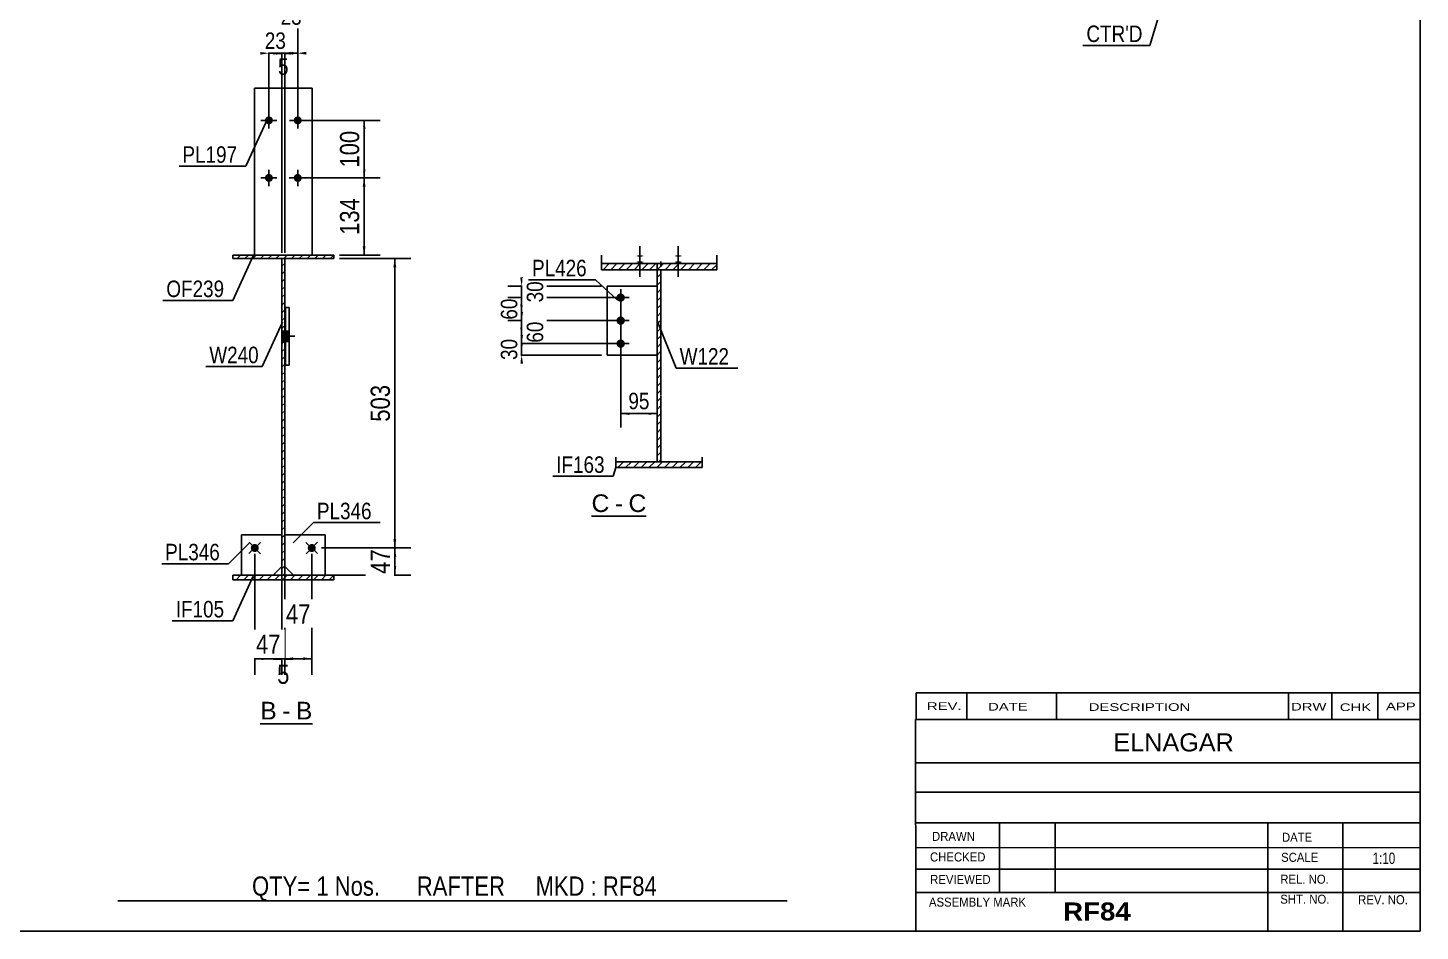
# Model space of a CAD drawing. Header units: millimetres. Extents: x -28 to 375, y -199 to 78.
# Drawn here: x 133.1 to 374.8, y -199 to -42.1 of the extents above; entities that cross this region are included whole.
import ezdxf

# ---------------------------------------------------------------- set-up
doc = ezdxf.new("R2010")
doc.units = ezdxf.units.MM
doc.linetypes.add('DXK_LINE_DOT1', pattern=[1.8814, 0.9407, -0.9407])
doc.styles.add('Arial', font='ARIAL.TTF', dxfattribs={"height": 0.2})
doc.styles.add('Arial Bold', font='ARIALBD.TTF', dxfattribs={"height": 0.2})
doc.styles.add('Arial Narrow', font='ARIALN.TTF', dxfattribs={"height": 0.2})

# ---------------------------------------------------------------- blocks, each defined once
blk = doc.blocks.new('Unknown-623588090-1210')
at = {"color": 5, "linetype": 'Continuous'}
for p, q in [((374.82, -199.02), (374.82, 77.98)), ((-25.18, -199.02), (374.82, -199.02))]:
    blk.add_line(p, q, dxfattribs=at)
blk = doc.blocks.new('Unknown-623588090-12 - 9224')
at = {"color": 7, "linetype": 'Continuous'}
blk.add_line((230.94, -126.97), (240.44, -126.97), dxfattribs=at)
at = {"color": 0, "linetype": 'Continuous'}
blk.add_wipeout([(234.02, -126.22), (234.02, -123.02), (230.94, -123.02), (230.94, -126.22)], dxfattribs=at)
blk.add_wipeout([(236.4, -126.22), (236.4, -123.02), (234.98, -123.02), (234.98, -126.22)], dxfattribs=at)
at = {"color": 96, "linetype": 'Continuous', "style": 'Arial'}
blk.add_text('C', height=3.06, dxfattribs=at).set_placement((230.94, -126.22))
at = {"color": 0, "linetype": 'Continuous'}
blk.add_wipeout([(240.44, -126.22), (240.44, -123.02), (237.36, -123.02), (237.36, -126.22)], dxfattribs=at)
at = {"color": 96, "linetype": 'Continuous', "style": 'Arial'}
for s, p in [('C', (237.36, -126.22)), ('-', (234.98, -126.22))]:
    blk.add_text(s, height=3.06, dxfattribs=at).set_placement(p)
blk = doc.blocks.new('Unknown-623588090-15 - 1229')
at = {"color": 7, "linetype": 'Continuous'}
blk.add_line((173.43, -163), (182.46, -163), dxfattribs=at)
at = {"color": 0, "linetype": 'Continuous'}
blk.add_wipeout([(176.27, -162.25), (176.27, -159.05), (173.43, -159.05), (173.43, -162.25)], dxfattribs=at)
blk.add_wipeout([(178.65, -162.25), (178.65, -159.05), (177.23, -159.05), (177.23, -162.25)], dxfattribs=at)
at = {"color": 96, "linetype": 'Continuous', "style": 'Arial'}
blk.add_text('B', height=3.06, dxfattribs=at).set_placement((173.43, -162.25))
at = {"color": 0, "linetype": 'Continuous'}
blk.add_wipeout([(182.46, -162.25), (182.46, -159.05), (179.61, -159.05), (179.61, -162.25)], dxfattribs=at)
at = {"color": 96, "linetype": 'Continuous', "style": 'Arial'}
for s, p in [('B', (179.61, -162.25)), ('-', (177.23, -162.25))]:
    blk.add_text(s, height=3.06, dxfattribs=at).set_placement(p)
blk = doc.blocks.new('Part-623588090-9238 - 9224')
at = {"linetype": 'Continuous'}
h = blk.add_hatch(dxfattribs=at)
h.set_pattern_fill('', scale=0.3, style=0, pattern_type=0)
h.set_pattern_definition([(45, (242.3361, -84.1566), (-0.67352, 0.67352), [])])
h.paths.add_polyline_path([(243, -84.16), (242.34, -84.16), (242.34, -117.51), (243, -117.51)])
at = {"color": 7, "linetype": 'DXK_LINE_DOT1'}
for p, q in [((242.34, -84.16), (242.34, -82.69)), ((243, -82.69), (243, -84.16)), ((242.34, -117.51), (242.34, -116.69)), ((243, -117.51), (243, -116.69))]:
    blk.add_line(p, q, dxfattribs=at)
at = {"color": 2, "linetype": 'Continuous'}
for p, q in [((242.34, -84.16), (243, -84.16)), ((242.34, -105.86), (242.34, -84.16)), ((243, -84.16), (243, -105.86)), ((242.34, -117.51), (242.34, -105.96)), ((243, -105.96), (243, -117.51)), ((243, -117.51), (242.34, -117.51))]:
    blk.add_line(p, q, dxfattribs=at)
blk = doc.blocks.new('Bolt-623588090-9321 - 9224')
at = {"linetype": 'Continuous'}
for points in [[(239.34, -81.87), (239.21, -81.86), (239.09, -81.86), (238.98, -81.84), (238.89, -81.83), (238.82, -81.81), (238.77, -81.79), (238.74, -81.76), (238.74, -81.74), (238.77, -81.72), (238.82, -81.7), (238.89, -81.68), (238.98, -81.66), (239.09, -81.65), (239.21, -81.64), (239.34, -81.64), (239.46, -81.64), (239.58, -81.65), (239.69, -81.66), (239.78, -81.68), (239.86, -81.7), (239.91, -81.72), (239.93, -81.74), (239.93, -81.76), (239.91, -81.79), (239.86, -81.81), (239.78, -81.83), (239.69, -81.84), (239.58, -81.86), (239.46, -81.86)], [(246, -81.87), (245.88, -81.86), (245.76, -81.86), (245.65, -81.84), (245.56, -81.83), (245.48, -81.81), (245.43, -81.79), (245.41, -81.76), (245.41, -81.74), (245.43, -81.72), (245.48, -81.7), (245.56, -81.68), (245.65, -81.66), (245.76, -81.65), (245.88, -81.64), (246, -81.64), (246.13, -81.64), (246.25, -81.65), (246.36, -81.66), (246.45, -81.68), (246.52, -81.7), (246.57, -81.72), (246.6, -81.74), (246.6, -81.76), (246.57, -81.79), (246.52, -81.81), (246.45, -81.83), (246.36, -81.84), (246.25, -81.86), (246.13, -81.86)], [(239.34, -82.91), (239.21, -82.91), (239.09, -82.9), (238.98, -82.89), (238.89, -82.88), (238.82, -82.86), (238.77, -82.83), (238.74, -82.81), (238.74, -82.79), (238.77, -82.76), (238.82, -82.74), (238.89, -82.72), (238.98, -82.71), (239.09, -82.7), (239.21, -82.69), (239.34, -82.69), (239.46, -82.69), (239.58, -82.7), (239.69, -82.71), (239.78, -82.72), (239.86, -82.74), (239.91, -82.76), (239.93, -82.79), (239.93, -82.81), (239.91, -82.83), (239.86, -82.86), (239.78, -82.88), (239.69, -82.89), (239.58, -82.9), (239.46, -82.91)], [(246, -82.91), (245.88, -82.91), (245.76, -82.9), (245.65, -82.89), (245.56, -82.88), (245.48, -82.86), (245.43, -82.83), (245.41, -82.81), (245.41, -82.79), (245.43, -82.76), (245.48, -82.74), (245.56, -82.72), (245.65, -82.71), (245.76, -82.7), (245.88, -82.69), (246, -82.69), (246.13, -82.69), (246.25, -82.7), (246.36, -82.71), (246.45, -82.72), (246.52, -82.74), (246.57, -82.76), (246.6, -82.79), (246.6, -82.81), (246.57, -82.83), (246.52, -82.86), (246.45, -82.88), (246.36, -82.89), (246.25, -82.9), (246.13, -82.91)]]:
    blk.add_hatch(color=3, dxfattribs=at).paths.add_polyline_path(points)
at = {"color": 3, "linetype": 'Continuous'}
for p, q in [((239.34, -80.04), (239.34, -84.32)), ((239.34, -81.09), (239.34, -85.37)), ((246, -80.04), (246, -84.32)), ((246, -81.09), (246, -85.37))]:
    blk.add_line(p, q, dxfattribs=at)
blk = doc.blocks.new('Part-623588090-9249 - 9224')
at = {"linetype": 'Continuous'}
h = blk.add_hatch(dxfattribs=at)
h.set_pattern_fill('', scale=0.3, style=0, pattern_type=0)
h.set_pattern_definition([(45, (232.6694, -83.0765), (-0.67352, 0.67352), [])])
h.paths.add_polyline_path([(252.67, -83.08), (232.67, -83.08), (232.67, -84.16), (252.67, -84.16)])
at = {"color": 2, "linetype": 'Continuous'}
for p, q in [((232.67, -81.61), (232.67, -83.08)), ((252.67, -81.61), (252.67, -83.08)), ((232.67, -83.08), (252.67, -83.08)), ((232.67, -84.16), (232.67, -83.08)), ((252.67, -84.16), (232.67, -84.16)), ((252.67, -83.08), (252.67, -84.16))]:
    blk.add_line(p, q, dxfattribs=at)
at = {"color": 7, "linetype": 'DXK_LINE_DOT1'}
for p, q in [((232.67, -83.08), (232.67, -84.16)), ((252.67, -83.08), (252.67, -84.16))]:
    blk.add_line(p, q, dxfattribs=at)
blk = doc.blocks.new('Part-623588090-9275 - 9224')
at = {"color": 2, "linetype": 'Continuous'}
for p, q in [((233.67, -86.98), (233.67, -98.98)), ((233.67, -86.98), (242.34, -86.98)), ((233.67, -98.98), (242.34, -98.98))]:
    blk.add_line(p, q, dxfattribs=at)
at = {"color": 7, "linetype": 'DXK_LINE_DOT1'}
blk.add_line((242.34, -86.98), (242.34, -98.98), dxfattribs=at)
blk = doc.blocks.new('Part-623588090-9298 - 9224')
at = {"linetype": 'Continuous'}
h = blk.add_hatch(dxfattribs=at)
h.set_pattern_fill('', scale=0.3, style=0, pattern_type=0)
h.set_pattern_definition([(45, (235.1694, -117.509), (-0.67352, 0.67352), [])])
h.paths.add_polyline_path([(250.17, -117.51), (235.17, -117.51), (235.17, -118.51), (250.17, -118.51)])
at = {"color": 2, "linetype": 'Continuous'}
for p, q in [((235.17, -117.51), (235.17, -116.69)), ((235.17, -117.51), (250.17, -117.51)), ((235.17, -118.51), (235.17, -117.51)), ((250.17, -117.51), (250.17, -116.69)), ((250.17, -117.51), (250.17, -118.51)), ((250.17, -118.51), (235.17, -118.51))]:
    blk.add_line(p, q, dxfattribs=at)
at = {"color": 7, "linetype": 'DXK_LINE_DOT1'}
for p, q in [((235.17, -118.51), (235.17, -117.7)), ((250.17, -118.51), (250.17, -117.7))]:
    blk.add_line(p, q, dxfattribs=at)
blk = doc.blocks.new('Bolt-623588090-9343 - 9224')
at = {"linetype": 'Continuous'}
for points in [[(236, -88.25, -1), (236, -89.71, -1)], [(236, -92.25, -1), (236, -93.71, -1)], [(236, -96.25, -1), (236, -97.71, -1)]]:
    blk.add_hatch(color=3, dxfattribs=at).paths.add_polyline_path(points)
at = {"color": 3, "linetype": 'Continuous'}
for p, q in [((234.54, -88.98), (237.47, -88.98)), ((236, -87.51), (236, -90.45)), ((236, -91.51), (236, -94.45)), ((234.54, -92.98), (237.47, -92.98)), ((236, -95.51), (236, -98.45)), ((234.54, -96.98), (237.47, -96.98))]:
    blk.add_line(p, q, dxfattribs=at)
blk = doc.blocks.new('Part-623588090-1267 - 1229')
at = {"linetype": 'Continuous'}
h = blk.add_hatch(dxfattribs=at)
h.set_pattern_fill('', scale=0.3, style=0, pattern_type=0)
h.set_pattern_definition([(45, (177.1651, -82.2032), (-0.67352, 0.67352), [])])
h.paths.add_polyline_path([(177.67, -82.2), (177.17, -82.2), (177.17, -137.2), (177.67, -137.2)])
at = {"color": 2, "linetype": 'Continuous'}
for p, q in [((177.17, -82.2), (177.67, -82.2)), ((177.17, -137.2), (177.17, -82.2)), ((177.67, -82.2), (177.67, -137.2)), ((177.67, -137.2), (177.17, -137.2))]:
    blk.add_line(p, q, dxfattribs=at)
blk = doc.blocks.new('Part-623588090-1341 - 1229')
at = {"color": 2, "linetype": 'Continuous'}
for p, q in [((170.14, -137.17), (170.14, -130.17)), ((170.14, -130.17), (177.14, -130.17)), ((177.14, -130.17), (177.14, -135.67)), ((175.64, -137.17), (170.14, -137.17)), ((177.14, -135.67), (175.64, -137.17))]:
    blk.add_line(p, q, dxfattribs=at)
at = {"color": 7, "linetype": 'DXK_LINE_DOT1'}
for p, q in [((170.14, -130.17), (177.14, -130.17)), ((175.64, -137.17), (170.14, -137.17))]:
    blk.add_line(p, q, dxfattribs=at)
blk = doc.blocks.new('Part-623588090-1319 - 1229')
at = {"color": 2, "linetype": 'Continuous'}
for p, q in [((182.42, -52.6), (172.42, -52.6)), ((172.42, -52.6), (172.42, -81.6)), ((182.42, -52.6), (182.42, -81.6))]:
    blk.add_line(p, q, dxfattribs=at)
at = {"color": 7, "linetype": 'DXK_LINE_DOT1'}
blk.add_line((182.42, -81.6), (172.42, -81.6), dxfattribs=at)
blk = doc.blocks.new('Bolt-623588090-1272 - 1229')
at = {"linetype": 'Continuous'}
for points in [[(177.67, -96.6), (177.67, -94.8), (177.17, -94.8), (177.17, -96.6)], [(178.42, -96.6), (178.42, -94.8), (177.82, -94.8), (177.82, -96.6)]]:
    blk.add_hatch(color=3, dxfattribs=at).paths.add_polyline_path(points)
at = {"color": 3, "linetype": 'Continuous'}
for p, q in [((177.67, -94.8), (177.17, -94.8)), ((179.42, -95.7), (177.17, -95.7)), ((177.67, -96.6), (177.17, -96.6)), ((178.42, -94.8), (177.82, -94.8)), ((178.42, -96.6), (177.82, -96.6))]:
    blk.add_line(p, q, dxfattribs=at)
blk = doc.blocks.new('Part-623588090-1346 - 1229')
at = {"color": 2, "linetype": 'Continuous'}
for p, q in [((177.7, -135.67), (177.7, -130.17)), ((177.7, -130.17), (184.7, -130.17)), ((184.7, -130.17), (184.7, -137.17)), ((179.2, -137.17), (177.7, -135.67)), ((184.7, -137.17), (179.2, -137.17))]:
    blk.add_line(p, q, dxfattribs=at)
at = {"color": 7, "linetype": 'DXK_LINE_DOT1'}
for p, q in [((177.7, -130.17), (184.7, -130.17)), ((179.2, -137.17), (184.7, -137.17))]:
    blk.add_line(p, q, dxfattribs=at)
blk = doc.blocks.new('Bolt-623588090-1347 - 1229')
at = {"linetype": 'Continuous'}
for points in [[(175.62, -58.2, -1), (174.22, -58.2, -1)], [(180.62, -58.2, -1), (179.22, -58.2, -1)], [(175.62, -68.2, -1), (174.22, -68.2, -1)], [(180.62, -68.2, -1), (179.22, -68.2, -1)]]:
    blk.add_hatch(color=3, dxfattribs=at).paths.add_polyline_path(points)
at = {"color": 3, "linetype": 'Continuous'}
for p, q in [((174.92, -56.8), (174.92, -59.6)), ((179.92, -56.8), (179.92, -59.6)), ((176.32, -58.2), (173.52, -58.2)), ((181.32, -58.2), (178.52, -58.2)), ((174.92, -66.8), (174.92, -69.6)), ((179.92, -66.8), (179.92, -69.6)), ((176.32, -68.2), (173.52, -68.2)), ((181.32, -68.2), (178.52, -68.2))]:
    blk.add_line(p, q, dxfattribs=at)
blk = doc.blocks.new('Bolt-623588090-1348 - 1229')
at = {"linetype": 'Continuous'}
blk.add_hatch(color=3, dxfattribs=at).paths.add_polyline_path([(172.97, -131.99, -1), (171.96, -132.96, -1)])
at = {"color": 3, "linetype": 'Continuous'}
for p, q in [((173.47, -131.5), (171.46, -133.45)), ((171.49, -131.47), (173.44, -133.48))]:
    blk.add_line(p, q, dxfattribs=at)
blk = doc.blocks.new('Bolt-623588090-1349 - 1229')
at = {"linetype": 'Continuous'}
blk.add_hatch(color=3, dxfattribs=at).paths.add_polyline_path([(182.87, -132.96, -1), (181.86, -131.99, -1)])
at = {"color": 3, "linetype": 'Continuous'}
for p, q in [((183.37, -133.45), (181.36, -131.5)), ((183.34, -131.47), (181.39, -133.48))]:
    blk.add_line(p, q, dxfattribs=at)
blk = doc.blocks.new('Part-623588090-1363 - 1229')
at = {"color": 2, "linetype": 'Continuous'}
for p, q in [((178.42, -90.7), (177.82, -90.7)), ((177.82, -90.7), (177.82, -100.7)), ((178.42, -90.7), (178.42, -100.7)), ((177.82, -100.7), (178.42, -100.7))]:
    blk.add_line(p, q, dxfattribs=at)
at = {"color": 7, "linetype": 'DXK_LINE_DOT1'}
for p, q in [((177.82, -90.7), (178.42, -90.7)), ((178.42, -100.7), (177.82, -100.7))]:
    blk.add_line(p, q, dxfattribs=at)
blk = doc.blocks.new('Part-623588090-1395 - 1229')
at = {"linetype": 'Continuous'}
h = blk.add_hatch(dxfattribs=at)
h.set_pattern_fill('', scale=0.3, style=0, pattern_type=0)
h.set_pattern_definition([(45, (168.6651, -137.2033), (-0.67352, 0.67352), [])])
h.paths.add_polyline_path([(186.17, -137.2), (168.67, -137.2), (168.67, -138), (186.17, -138)])
at = {"color": 2, "linetype": 'Continuous'}
for p, q in [((168.67, -137.2), (168.67, -137.2)), ((168.67, -137.2), (186.17, -137.2)), ((168.67, -138), (168.67, -137.2)), ((186.17, -137.2), (186.17, -137.2)), ((186.17, -137.2), (186.17, -138)), ((168.67, -138), (168.67, -138)), ((186.17, -138), (168.67, -138)), ((186.17, -138), (186.17, -138))]:
    blk.add_line(p, q, dxfattribs=at)
blk = doc.blocks.new('Part-623588090-1420 - 1229')
at = {"linetype": 'Continuous'}
h = blk.add_hatch(dxfattribs=at)
h.set_pattern_fill('', scale=0.3, style=0, pattern_type=0)
h.set_pattern_definition([(45, (168.6651, -81.6032), (-0.67352, 0.67352), [])])
h.paths.add_polyline_path([(186.17, -81.6), (168.67, -81.6), (168.67, -82.2), (186.17, -82.2)])
at = {"color": 2, "linetype": 'Continuous'}
for p, q in [((168.67, -81.6), (186.17, -81.6)), ((168.67, -82.2), (168.67, -81.6)), ((186.17, -81.6), (186.17, -82.2)), ((186.17, -82.2), (168.67, -82.2))]:
    blk.add_line(p, q, dxfattribs=at)
blk = doc.blocks.new('StraightDimension-623588090-9532 - 9224')
at = {"linetype": 'Continuous'}
for points in [[(218.55, -90.48), (218.8, -88.98), (219.05, -90.48)], [(219.05, -91.48), (218.8, -92.98), (218.55, -91.48)]]:
    blk.add_hatch(color=7, dxfattribs=at).paths.add_polyline_path(points)
at = {"color": 7, "linetype": 'Continuous'}
for p, q in [((235, -88.98), (216.55, -88.98)), ((218.8, -92.98), (218.8, -88.98)), ((235, -92.98), (216.55, -92.98))]:
    blk.add_line(p, q, dxfattribs=at)
at = {"color": 0}
blk.add_wipeout([(218.65, -88.55), (214.45, -88.55), (214.45, -93.41), (218.65, -93.41)], dxfattribs=at)
at = {"color": 3, "style": 'Arial Narrow'}
blk.add_text('60', height=2.863, rotation=90.0002, dxfattribs=at).set_placement((218.05, -92.81))
blk = doc.blocks.new('StraightDimension-623588090-9531 - 9224')
at = {"linetype": 'Continuous'}
for points in [[(219.05, -85.48), (218.8, -86.98), (218.55, -85.48)], [(218.55, -90.48), (218.8, -88.98), (219.05, -90.48)]]:
    blk.add_hatch(color=7, dxfattribs=at).paths.add_polyline_path(points)
at = {"color": 7, "linetype": 'Continuous'}
for p, q in [((232.67, -86.98), (216.4, -86.98)), ((218.8, -88.98), (218.8, -86.98)), ((235, -88.98), (216.4, -88.98))]:
    blk.add_line(p, q, dxfattribs=at)
at = {"color": 0}
blk.add_wipeout([(223.15, -85.55), (218.95, -85.55), (218.95, -90.41), (223.15, -90.41)], dxfattribs=at)
at = {"color": 3, "style": 'Arial Narrow'}
blk.add_text('30', height=2.863, rotation=90.0002, dxfattribs=at).set_placement((222.55, -89.81))
blk = doc.blocks.new('StraightDimension-623588090-9533 - 9224')
at = {"linetype": 'Continuous'}
for points in [[(218.55, -94.48), (218.8, -92.98), (219.05, -94.48)], [(219.05, -95.48), (218.8, -96.98), (218.55, -95.48)]]:
    blk.add_hatch(color=7, dxfattribs=at).paths.add_polyline_path(points)
at = {"color": 7, "linetype": 'Continuous'}
for p, q in [((235, -92.98), (216.4, -92.98)), ((218.8, -96.98), (218.8, -92.98)), ((235, -96.98), (216.4, -96.98))]:
    blk.add_line(p, q, dxfattribs=at)
at = {"color": 0}
blk.add_wipeout([(223.15, -92.55), (218.95, -92.55), (218.95, -97.41), (223.15, -97.41)], dxfattribs=at)
at = {"color": 3, "style": 'Arial Narrow'}
blk.add_text('60', height=2.863, rotation=90.0002, dxfattribs=at).set_placement((222.55, -96.81))
blk = doc.blocks.new('StraightDimension-623588090-9534 - 9224')
at = {"linetype": 'Continuous'}
for points in [[(219.05, -95.48), (218.8, -96.98), (218.55, -95.48)], [(218.55, -100.48), (218.8, -98.98), (219.05, -100.48)]]:
    blk.add_hatch(color=7, dxfattribs=at).paths.add_polyline_path(points)
at = {"color": 7, "linetype": 'Continuous'}
for p, q in [((235, -96.98), (216.55, -96.98)), ((232.67, -98.98), (216.55, -98.98)), ((218.8, -98.98), (218.8, -96.98))]:
    blk.add_line(p, q, dxfattribs=at)
at = {"color": 0}
blk.add_wipeout([(218.65, -95.55), (214.45, -95.55), (214.45, -100.41), (218.65, -100.41)], dxfattribs=at)
at = {"color": 3, "style": 'Arial Narrow'}
blk.add_text('30', height=2.863, rotation=90.0002, dxfattribs=at).set_placement((218.05, -99.81))
blk = doc.blocks.new('StraightDimension-623588090-9556 - 9224')
at = {"linetype": 'Continuous'}
for points in [[(237.5, -109.37), (236, -109.12), (237.5, -108.87)], [(240.84, -108.87), (242.34, -109.12), (240.84, -109.37)]]:
    blk.add_hatch(color=7, dxfattribs=at).paths.add_polyline_path(points)
at = {"color": 7, "linetype": 'Continuous'}
for p, q in [((236, -89.98), (236, -111.52)), ((242.34, -99.98), (242.34, -111.52)), ((236, -109.12), (242.34, -109.12))]:
    blk.add_line(p, q, dxfattribs=at)
at = {"color": 0}
blk.add_wipeout([(241.6, -108.97), (241.6, -104.77), (236.74, -104.77), (236.74, -108.97)], dxfattribs=at)
at = {"color": 3, "style": 'Arial Narrow'}
blk.add_text('95', height=2.863, dxfattribs=at).set_placement((237.34, -108.37))
blk = doc.blocks.new('StraightDimension-623588090-8212 - 1229')
at = {"linetype": 'Continuous'}
for points in [[(175.67, -46.29), (177.17, -46.54), (175.67, -46.79)], [(179.17, -46.79), (177.67, -46.54), (179.17, -46.29)]]:
    blk.add_hatch(color=7, dxfattribs=at).paths.add_polyline_path(points)
at = {"color": 7, "linetype": 'Continuous'}
for p, q in [((177.17, -81.2), (177.17, -44.14)), ((177.67, -81.2), (177.67, -44.14)), ((177.17, -46.54), (177.67, -46.54))]:
    blk.add_line(p, q, dxfattribs=at)
at = {"color": 0}
blk.add_wipeout([(178.93, -50.89), (178.93, -46.69), (175.9, -46.69), (175.9, -50.89)], dxfattribs=at)
at = {"color": 3, "style": 'Arial Narrow'}
blk.add_text('5', height=2.86, dxfattribs=at).set_placement((176.5, -50.29))
blk = doc.blocks.new('StraightDimension-623588090-6608 - 1229')
at = {"linetype": 'Continuous'}
for points in [[(175.67, -151.45), (177.17, -151.7), (175.67, -151.95)], [(179.17, -151.95), (177.67, -151.7), (179.17, -151.45)]]:
    blk.add_hatch(color=4, dxfattribs=at).paths.add_polyline_path(points)
at = {"color": 4, "linetype": 'Continuous'}
for p, q in [((177.67, -134.96), (177.67, -154.3)), ((177.17, -136.28), (177.17, -154.3)), ((177.17, -151.7), (177.67, -151.7))]:
    blk.add_line(p, q, dxfattribs=at)
at = {"color": 0}
blk.add_wipeout([(179.18, -156.75), (179.18, -151.85), (175.65, -151.85), (175.65, -156.75)], dxfattribs=at)
at = {"color": 4, "style": 'Arial Narrow'}
blk.add_text('5', height=3.34, dxfattribs=at).set_placement((176.35, -156.05))
blk = doc.blocks.new('StraightDimension-623588090-1477 - 1229')
at = {"linetype": 'Continuous'}
for points in [[(196.53, -133.97), (196.78, -132.47), (197.03, -133.97)], [(197.03, -135.67), (196.78, -137.17), (196.53, -135.67)]]:
    blk.add_hatch(color=4, dxfattribs=at).paths.add_polyline_path(points)
at = {"color": 4, "linetype": 'Continuous'}
for p, q in [((184.07, -132.47), (199.58, -132.47)), ((196.78, -137.17), (196.78, -132.47)), ((185.7, -137.17), (199.58, -137.17))]:
    blk.add_line(p, q, dxfattribs=at)
at = {"color": 0}
blk.add_wipeout([(196.63, -131.99), (191.73, -131.99), (191.73, -137.66), (196.63, -137.66)], dxfattribs=at)
at = {"color": 4, "style": 'Arial Narrow'}
blk.add_text('47', height=3.34, rotation=90.0002, dxfattribs=at).set_placement((195.93, -136.96))
blk = doc.blocks.new('StraightDimension-623588090-6607 - 1229')
at = {"linetype": 'Continuous'}
for points in [[(179.17, -151.95), (177.67, -151.7), (179.17, -151.45)], [(180.87, -151.45), (182.37, -151.7), (180.87, -151.95)]]:
    blk.add_hatch(color=4, dxfattribs=at).paths.add_polyline_path(points)
at = {"color": 4, "linetype": 'Continuous'}
for p, q in [((177.67, -134.96), (177.67, -154.5)), ((182.37, -133.47), (182.37, -154.5)), ((177.67, -151.7), (182.37, -151.7))]:
    blk.add_line(p, q, dxfattribs=at)
at = {"color": 0}
blk.add_wipeout([(182.85, -146.3), (182.85, -141.4), (177.18, -141.4), (177.18, -146.3)], dxfattribs=at)
at = {"color": 4, "style": 'Arial Narrow'}
blk.add_text('47', height=3.34, dxfattribs=at).set_placement((177.88, -145.6))
blk = doc.blocks.new('StraightDimension-623588090-1467 - 1229')
at = {"linetype": 'Continuous'}
for points in [[(196.53, -83.7), (196.78, -82.2), (197.03, -83.7)], [(197.03, -130.97), (196.78, -132.47), (196.53, -130.97)]]:
    blk.add_hatch(color=4, dxfattribs=at).paths.add_polyline_path(points)
at = {"color": 4, "linetype": 'Continuous'}
for p, q in [((187.17, -82.2), (199.58, -82.2)), ((196.78, -132.47), (196.78, -82.2)), ((184.07, -132.47), (199.58, -132.47))]:
    blk.add_line(p, q, dxfattribs=at)
at = {"color": 0}
blk.add_wipeout([(196.63, -103.44), (191.73, -103.44), (191.73, -111.24), (196.63, -111.24)], dxfattribs=at)
at = {"color": 4, "style": 'Arial Narrow'}
blk.add_text('503', height=3.34, rotation=90.0002, dxfattribs=at).set_placement((195.93, -110.54))
blk = doc.blocks.new('StraightDimension-623588090-1488 - 1229')
at = {"linetype": 'Continuous'}
for points in [[(191.2, -59.7), (191.45, -58.2), (191.7, -59.7)], [(191.7, -66.7), (191.45, -68.2), (191.2, -66.7)]]:
    blk.add_hatch(color=4, dxfattribs=at).paths.add_polyline_path(points)
at = {"color": 4, "linetype": 'Continuous'}
for p, q in [((180.92, -58.2), (194.25, -58.2)), ((191.45, -68.2), (191.45, -58.2)), ((178.42, -68.2), (194.25, -68.2))]:
    blk.add_line(p, q, dxfattribs=at)
at = {"color": 0}
blk.add_wipeout([(191.3, -59.3), (186.4, -59.3), (186.4, -67.1), (191.3, -67.1)], dxfattribs=at)
at = {"color": 4, "style": 'Arial Narrow'}
blk.add_text('100', height=3.34, rotation=90.0002, dxfattribs=at).set_placement((190.6, -66.4))
blk = doc.blocks.new('StraightDimension-623588090-6609 - 1229')
at = {"linetype": 'Continuous'}
for points in [[(173.97, -151.95), (172.47, -151.7), (173.97, -151.45)], [(175.67, -151.45), (177.17, -151.7), (175.67, -151.95)]]:
    blk.add_hatch(color=4, dxfattribs=at).paths.add_polyline_path(points)
at = {"color": 4, "linetype": 'Continuous'}
for p, q in [((172.47, -133.47), (172.47, -154.5)), ((177.17, -136.28), (177.17, -154.5)), ((172.47, -151.7), (177.17, -151.7))]:
    blk.add_line(p, q, dxfattribs=at)
at = {"color": 0}
blk.add_wipeout([(177.65, -151.55), (177.65, -146.65), (171.98, -146.65), (171.98, -151.55)], dxfattribs=at)
at = {"color": 4, "style": 'Arial Narrow'}
blk.add_text('47', height=3.34, dxfattribs=at).set_placement((172.68, -150.85))
blk = doc.blocks.new('StraightDimension-623588090-1509 - 1229')
at = {"linetype": 'Continuous'}
for points in [[(191.2, -69.7), (191.45, -68.2), (191.7, -69.7)], [(191.7, -80.1), (191.45, -81.6), (191.2, -80.1)]]:
    blk.add_hatch(color=4, dxfattribs=at).paths.add_polyline_path(points)
at = {"color": 4, "linetype": 'Continuous'}
for p, q in [((178.42, -68.2), (194.25, -68.2)), ((191.45, -81.6), (191.45, -68.2)), ((187.17, -81.6), (194.25, -81.6))]:
    blk.add_line(p, q, dxfattribs=at)
at = {"color": 0}
blk.add_wipeout([(191.3, -71), (186.4, -71), (186.4, -78.8), (191.3, -78.8)], dxfattribs=at)
at = {"color": 4, "style": 'Arial Narrow'}
blk.add_text('134', height=3.34, rotation=90.0002, dxfattribs=at).set_placement((190.6, -78.1))
blk = doc.blocks.new('StraightDimension-623588090-8211 - 1229')
at = {"linetype": 'Continuous'}
for points in [[(176.17, -46.29), (177.67, -46.54), (176.17, -46.79)], [(181.42, -46.79), (179.92, -46.54), (181.42, -46.29)]]:
    blk.add_hatch(color=7, dxfattribs=at).paths.add_polyline_path(points)
at = {"color": 7, "linetype": 'Continuous'}
for p, q in [((177.67, -81.2), (177.67, -40.09)), ((179.92, -57.2), (179.92, -40.09)), ((177.67, -46.54), (179.92, -46.54))]:
    blk.add_line(p, q, dxfattribs=at)
at = {"color": 0}
blk.add_wipeout([(181.22, -42.19), (181.22, -37.99), (176.36, -37.99), (176.36, -42.19)], dxfattribs=at)
at = {"color": 3, "style": 'Arial Narrow'}
blk.add_text('23', height=2.863, dxfattribs=at).set_placement((176.96, -41.59))
blk = doc.blocks.new('StraightDimension-623588090-8213 - 1229')
at = {"linetype": 'Continuous'}
for points in [[(173.42, -46.29), (174.92, -46.54), (173.42, -46.79)], [(178.67, -46.79), (177.17, -46.54), (178.67, -46.29)]]:
    blk.add_hatch(color=7, dxfattribs=at).paths.add_polyline_path(points)
at = {"color": 7, "linetype": 'Continuous'}
for p, q in [((174.92, -57.2), (174.92, -44.29)), ((177.17, -81.2), (177.17, -44.29)), ((174.92, -46.54), (177.17, -46.54))]:
    blk.add_line(p, q, dxfattribs=at)
at = {"color": 0}
blk.add_wipeout([(178.47, -46.39), (178.47, -42.19), (173.61, -42.19), (173.61, -46.39)], dxfattribs=at)
at = {"color": 3, "style": 'Arial Narrow'}
blk.add_text('23', height=2.863, dxfattribs=at).set_placement((174.21, -45.79))
blk = doc.blocks.new('CBS_REVISION-623588090-9728')
at = {"color": 7, "linetype": 'Continuous'}
for p, q in [((287.31, -157.64), (374.81, -157.64)), ((287.31, -157.64), (287.31, -162.27)), ((296.11, -157.64), (296.11, -162.27)), ((311.7, -157.64), (311.7, -162.21)), ((351.96, -157.64), (351.96, -162.27)), ((359.5, -157.64), (359.5, -162.27)), ((367.45, -157.64), (367.45, -162.27)), ((287.31, -162.27), (374.81, -162.27))]:
    blk.add_line(p, q, dxfattribs=at)
at = {"color": 7, "style": 'Arial Narrow', "width": 1.7}
for s, height, p in [('REV.', 1.326, (289.17, -160.6)), ('DATE', 1.326, (299.79, -160.71)), ('DESCRIPTION', 1.3257, (317.27, -160.76)), ('DRW', 1.326, (352.39, -160.7)), ('CHK', 1.326, (360.87, -160.79)), ('APP', 1.326, (368.88, -160.64))]:
    blk.add_text(s, height=height, dxfattribs=at).set_placement(p)
blk = doc.blocks.new('CBS_CALLOFF-623588090-9726')
at = {"color": 7, "linetype": 'Continuous'}
blk.add_line((148.7, -193.75), (264.93, -193.77), dxfattribs=at)
at = {"color": 3, "linetype": 'Continuous', "style": 'Arial Narrow'}
blk.add_text('QTY= 1 Nos.      RAFTER     MKD : RF84', height=3.3405, dxfattribs=at).set_placement((171.99, -192.86))
blk = doc.blocks.new('CBS_NAME_BLOG-623588090-9727')
at = {"color": 7, "linetype": 'Continuous'}
for p, q in [((287.23, -198.98), (287.22, -162.27)), ((287.23, -162.27), (374.74, -162.27)), ((287.23, -169.81), (374.74, -169.81)), ((287.3, -174.86), (374.82, -174.86)), ((287.23, -180.23), (374.74, -180.23)), ((301.75, -192.34), (301.75, -180.24)), ((311.43, -192.31), (311.43, -180.25)), ((348.35, -198.98), (348.35, -180.25)), ((361.4, -198.98), (361.4, -180.24)), ((287.23, -184.53), (374.82, -184.51)), ((287.23, -188.28), (374.74, -188.28)), ((287.23, -192.32), (374.74, -192.32)), ((287.22, -199.02), (374.82, -199.02))]:
    blk.add_line(p, q, dxfattribs=at)
at = {"color": 3, "linetype": 'Continuous', "style": 'Arial'}
blk.add_text('ELNAGAR', height=3.133, dxfattribs=at).set_placement((321.55, -167.8))
at = {"color": 3, "linetype": 'Continuous'}
for s, height, style, width, p in [('DRAWN', 1.566, 'Arial', 0.9, (290.06, -183.34)), ('DATE', 1.566, 'Arial', 0.9, (350.82, -183.5)), ('CHECKED', 1.566, 'Arial', 0.9, (289.71, -186.92)), ('SCALE', 1.566, 'Arial', 0.9, (350.67, -186.98)), ('1:10', 1.957, 'Arial Narrow', 0.9, (366.56, -187.34)), ('REVIEWED', 1.566, 'Arial', 0.9, (289.74, -190.83)), ('REL. NO.', 1.566, 'Arial', 0.9, (350.53, -190.78)), ('ASSEMBLY MARK', 1.5663, 'Arial', 0.9, (289.53, -194.76)), ('SHT. NO.', 1.566, 'Arial', 0.9, (350.53, -194.25)), ('REV. NO.', 1.566, 'Arial', 0.9, (364.05, -194.34)), ('RF84', 3.131, 'Arial Bold', 1.1, (312.81, -197.17))]:
    blk.add_text(s, height=height, dxfattribs=dict(at, style=style, width=width)).set_placement(p)
blk = doc.blocks.new('Mark-623588090-1750 - 1528')
at = {"color": 7, "linetype": 'Continuous'}
blk.add_line((331.41, -33.56), (327.87, -45.19), dxfattribs=at)
at = {"color": 0}
blk.add_wipeout([(326.37, -40.69), (326.37, -37.69), (316.87, -37.69), (316.87, -40.69)], dxfattribs=at)
blk.add_wipeout([(326.37, -40.69), (326.37, -37.69), (316.87, -37.69), (316.87, -40.69)], dxfattribs=at)
blk.add_wipeout([(326.62, -44.59), (326.62, -41.59), (316.87, -41.59), (316.87, -44.59)], dxfattribs=at)
blk.add_wipeout([(326.62, -44.59), (326.62, -41.59), (316.87, -41.59), (316.87, -44.59)], dxfattribs=at)
at = {"color": 7, "linetype": 'Continuous'}
blk.add_line((316.27, -45.19), (327.87, -45.19), dxfattribs=at)
at = {"color": 3, "style": 'Arial Narrow'}
blk.add_text('PL112', height=2.863, dxfattribs=at).set_placement((316.87, -40.69))
at = {"color": 1, "style": 'Arial Narrow'}
blk.add_text("CTR'D", height=2.863, dxfattribs=at).set_placement((316.87, -44.59))
blk = doc.blocks.new('Mark-623588090-9386 - 9224')
at = {"color": 0}
blk.add_wipeout([(254.83, -100.62), (254.83, -97.62), (246.24, -97.62), (246.24, -100.62)], dxfattribs=at)
blk.add_wipeout([(254.83, -100.62), (254.83, -97.62), (246.24, -97.62), (246.24, -100.62)], dxfattribs=at)
at = {"color": 7, "linetype": 'Continuous'}
for p, q in [((242.34, -93.03), (245.64, -101.22)), ((245.64, -101.22), (256.33, -101.22))]:
    blk.add_line(p, q, dxfattribs=at)
at = {"color": 3, "style": 'Arial Narrow'}
blk.add_text('W122', height=2.863, dxfattribs=at).set_placement((246.24, -100.62))
blk = doc.blocks.new('Mark-623588090-9392 - 9224')
at = {"color": 7, "linetype": 'Continuous'}
blk.add_line((235.42, -89.4), (231.61, -85.88), dxfattribs=at)
at = {"color": 0}
blk.add_wipeout([(230.11, -85.28), (230.11, -82.28), (220.61, -82.28), (220.61, -85.28)], dxfattribs=at)
blk.add_wipeout([(230.11, -85.28), (230.11, -82.28), (220.61, -82.28), (220.61, -85.28)], dxfattribs=at)
at = {"color": 7, "linetype": 'Continuous'}
blk.add_line((220.01, -85.88), (231.61, -85.88), dxfattribs=at)
at = {"color": 3, "style": 'Arial Narrow'}
blk.add_text('PL426', height=2.863, dxfattribs=at).set_placement((220.61, -85.28))
blk = doc.blocks.new('Mark-623588090-9395 - 9224')
at = {"color": 7, "linetype": 'Continuous'}
blk.add_line((235.17, -118.51), (234.71, -120.02), dxfattribs=at)
at = {"color": 0}
blk.add_wipeout([(233.21, -119.42), (233.21, -116.42), (224.81, -116.42), (224.81, -119.42)], dxfattribs=at)
blk.add_wipeout([(233.21, -119.42), (233.21, -116.42), (224.81, -116.42), (224.81, -119.42)], dxfattribs=at)
at = {"color": 7, "linetype": 'Continuous'}
blk.add_line((224.21, -120.02), (234.71, -120.02), dxfattribs=at)
at = {"color": 3, "style": 'Arial Narrow'}
blk.add_text('IF163', height=2.863, dxfattribs=at).set_placement((224.81, -119.42))
blk = doc.blocks.new('Mark-623588090-1262 - 1229')
at = {"color": 0}
blk.add_wipeout([(173.16, -100.37), (173.16, -97.37), (164.57, -97.37), (164.57, -100.37)], dxfattribs=at)
blk.add_wipeout([(173.16, -100.37), (173.16, -97.37), (164.57, -97.37), (164.57, -100.37)], dxfattribs=at)
at = {"color": 7, "linetype": 'Continuous'}
for p in [(177.29, -93.23), (163.97, -100.97)]:
    blk.add_line(p, (173.76, -100.97), dxfattribs=at)
at = {"color": 3, "style": 'Arial Narrow'}
blk.add_text('W240', height=2.863, dxfattribs=at).set_placement((164.57, -100.37))
blk = doc.blocks.new('Mark-623588090-1315 - 1229')
at = {"color": 7, "linetype": 'Continuous'}
blk.add_line((174.44, -58.43), (170.91, -66.17), dxfattribs=at)
at = {"color": 0}
blk.add_wipeout([(169.41, -65.57), (169.41, -62.57), (159.91, -62.57), (159.91, -65.57)], dxfattribs=at)
blk.add_wipeout([(169.41, -65.57), (169.41, -62.57), (159.91, -62.57), (159.91, -65.57)], dxfattribs=at)
at = {"color": 7, "linetype": 'Continuous'}
blk.add_line((159.31, -66.17), (170.91, -66.17), dxfattribs=at)
at = {"color": 3, "style": 'Arial Narrow'}
blk.add_text('PL197', height=2.863, dxfattribs=at).set_placement((159.91, -65.57))
blk = doc.blocks.new('Mark-623588090-1337 - 1229')
at = {"color": 7, "linetype": 'Continuous'}
blk.add_line((171.56, -131.6), (167.91, -135.21), dxfattribs=at)
at = {"color": 0}
blk.add_wipeout([(166.41, -134.61), (166.41, -131.61), (156.91, -131.61), (156.91, -134.61)], dxfattribs=at)
blk.add_wipeout([(166.41, -134.61), (166.41, -131.61), (156.91, -131.61), (156.91, -134.61)], dxfattribs=at)
at = {"color": 7, "linetype": 'Continuous'}
blk.add_line((156.31, -135.21), (167.91, -135.21), dxfattribs=at)
at = {"color": 3, "style": 'Arial Narrow'}
blk.add_text('PL346', height=2.863, dxfattribs=at).set_placement((156.91, -134.61))
blk = doc.blocks.new('Mark-623588090-1342 - 1229')
at = {"color": 0}
blk.add_wipeout([(192.76, -127.47), (192.76, -124.47), (183.26, -124.47), (183.26, -127.47)], dxfattribs=at)
blk.add_wipeout([(192.76, -127.47), (192.76, -124.47), (183.26, -124.47), (183.26, -127.47)], dxfattribs=at)
at = {"color": 7, "linetype": 'Continuous'}
for p, q in [((179.12, -131.6), (182.66, -128.07)), ((182.66, -128.07), (194.26, -128.07))]:
    blk.add_line(p, q, dxfattribs=at)
at = {"color": 3, "style": 'Arial Narrow'}
blk.add_text('PL346', height=2.863, dxfattribs=at).set_placement((183.26, -127.47))
blk = doc.blocks.new('Mark-623588090-1391 - 1229')
at = {"color": 7, "linetype": 'Continuous'}
blk.add_line((172.19, -137.39), (168.66, -145.13), dxfattribs=at)
at = {"color": 0}
blk.add_wipeout([(167.16, -144.53), (167.16, -141.53), (158.75, -141.53), (158.75, -144.53)], dxfattribs=at)
blk.add_wipeout([(167.16, -144.53), (167.16, -141.53), (158.75, -141.53), (158.75, -144.53)], dxfattribs=at)
at = {"color": 7, "linetype": 'Continuous'}
blk.add_line((158.15, -145.13), (168.66, -145.13), dxfattribs=at)
at = {"color": 3, "style": 'Arial Narrow'}
blk.add_text('IF105', height=2.863, dxfattribs=at).set_placement((158.75, -144.53))
blk = doc.blocks.new('Mark-623588090-1416 - 1229')
at = {"color": 7, "linetype": 'Continuous'}
blk.add_line((172.19, -81.75), (168.66, -89.49), dxfattribs=at)
at = {"color": 0}
blk.add_wipeout([(167.16, -88.89), (167.16, -85.89), (157.11, -85.89), (157.11, -88.89)], dxfattribs=at)
blk.add_wipeout([(167.16, -88.89), (167.16, -85.89), (157.11, -85.89), (157.11, -88.89)], dxfattribs=at)
at = {"color": 7, "linetype": 'Continuous'}
blk.add_line((156.51, -89.49), (168.66, -89.49), dxfattribs=at)
at = {"color": 3, "style": 'Arial Narrow'}
blk.add_text('OF239', height=2.863, dxfattribs=at).set_placement((157.11, -88.89))

msp = doc.modelspace()

# ---------------------------------------------------------------- block references
for name in ['Unknown-623588090-1210', 'Part-623588090-1319 - 1229', 'Bolt-623588090-1347 - 1229', 'Part-623588090-1420 - 1229', 'Part-623588090-9249 - 9224', 'Bolt-623588090-9321 - 9224', 'Part-623588090-1267 - 1229', 'Part-623588090-9238 - 9224', 'Part-623588090-9275 - 9224', 'Bolt-623588090-9343 - 9224', 'Part-623588090-1363 - 1229', 'Bolt-623588090-1272 - 1229', 'Part-623588090-9298 - 9224', 'Part-623588090-1341 - 1229', 'Part-623588090-1346 - 1229', 'Bolt-623588090-1348 - 1229', 'Bolt-623588090-1349 - 1229', 'Part-623588090-1395 - 1229', 'CBS_REVISION-623588090-9728', 'CBS_NAME_BLOG-623588090-9727', 'CBS_CALLOFF-623588090-9726']:
    msp.add_blockref(name, (0, 0))

# ---------------------------------------------------------------- next in the draw order: block references
for name in ['Mark-623588090-1750 - 1528', 'StraightDimension-623588090-8212 - 1229', 'Mark-623588090-1416 - 1229', 'StraightDimension-623588090-9532 - 9224', 'Mark-623588090-1262 - 1229', 'Mark-623588090-9395 - 9224', 'Unknown-623588090-12 - 9224', 'StraightDimension-623588090-1477 - 1229', 'StraightDimension-623588090-6608 - 1229', 'Unknown-623588090-15 - 1229']:
    msp.add_blockref(name, (0, 0))

# ---------------------------------------------------------------- next in the draw order: block references
for name in ['StraightDimension-623588090-1488 - 1229', 'StraightDimension-623588090-1467 - 1229', 'StraightDimension-623588090-9531 - 9224', 'StraightDimension-623588090-9533 - 9224', 'StraightDimension-623588090-6607 - 1229']:
    msp.add_blockref(name, (0, 0))

# ---------------------------------------------------------------- next in the draw order: block references
for name in ['StraightDimension-623588090-1509 - 1229', 'StraightDimension-623588090-9534 - 9224', 'Mark-623588090-1342 - 1229', 'StraightDimension-623588090-6609 - 1229']:
    msp.add_blockref(name, (0, 0))

# ---------------------------------------------------------------- next in the draw order: block references
for name in ['StraightDimension-623588090-8211 - 1229', 'StraightDimension-623588090-9556 - 9224', 'Mark-623588090-1337 - 1229', 'Mark-623588090-1391 - 1229']:
    msp.add_blockref(name, (0, 0))

# ---------------------------------------------------------------- next in the draw order: block references
for name in ['StraightDimension-623588090-8213 - 1229', 'Mark-623588090-9392 - 9224', 'Mark-623588090-9386 - 9224']:
    msp.add_blockref(name, (0, 0))

# ---------------------------------------------------------------- next in the draw order: block references
msp.add_blockref('Mark-623588090-1315 - 1229', (0, 0))

doc.saveas('drawing.dxf')
